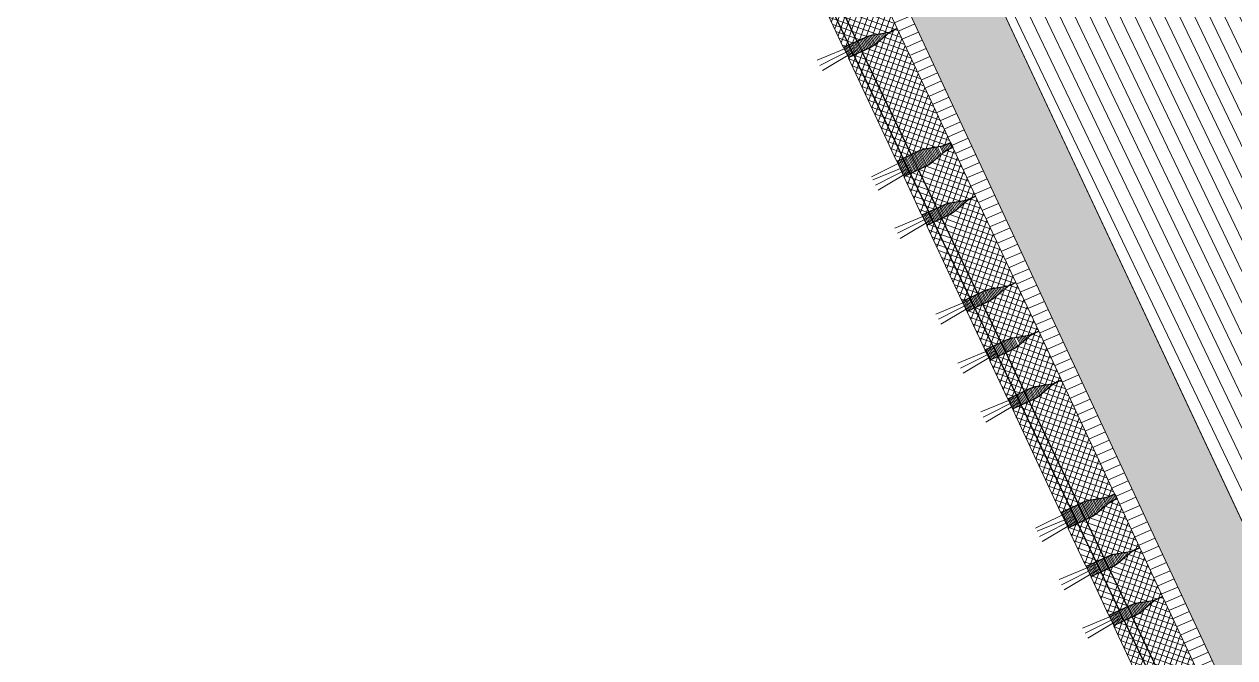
# Model space of a CAD drawing. Header units: metres. Extents: x 679304 to 680626, y 2747329 to 2750056.
# Drawn here: x 679521.263 to 679523.397, y 2747471.438 to 2747472.555 of the extents above; entities that cross this region are included whole.
import ezdxf

# ---------------------------------------------------------------- set-up
doc = ezdxf.new("R2010")
doc.units = ezdxf.units.M
doc.header["$XCLIPFRAME"] = 0
doc.layers.add('-aux', color=50, linetype='Continuous', plot=False)
for name, color, linetype, lineweight in [('02-L-projecció', 6, 'Continuous', 5), ('02-L-seccionat', 4, 'Continuous', 5), ('1-L-GESPA', 64, 'Continuous', 0), ('3-TR Formigó', 252, 'Continuous', 0), ('3-TR terra compactada', 45, 'Continuous', 0), ('3-TR Tot-u', 37, 'Continuous', 0)]:
    doc.layers.add(name, color=color, linetype=linetype, lineweight=lineweight)
doc.layers.add('3- TR terra vegetal', color=253, linetype='Continuous', lineweight=0, true_color=0xbea68e)
doc.layers.add('3-TR sorra granitica', color=254, linetype='Continuous', lineweight=0, true_color=0xf2dac9)
doc.layers.add('SL_TREE_BOMBAX_CEIBA', color=24, linetype='Continuous', true_color=0x8f2400)
doc.layers.add('SL_TREE_PROSOPIS_CINERARIA', color=66, linetype='Continuous', true_color=0x5f7f00)
picture_1 = doc.add_image_def('image3.png', size_in_pixel=(1135, 973))
picture_2 = doc.add_image_def('image2.png', size_in_pixel=(716, 586))
pattern_1 = [(44.92865665922822, (22.31194227235392, -1.768136520404368), (-0.0067268003707682, 0.0067435733681656), []), (134.9286566592282, (22.31194227235392, -1.768136520404368), (-0.0067435733681656, -0.0067268003707682), [])]
pattern_2 = [(360, (18.32269952911883, -0.9702852475456893), (0, 0.0025), [])]
pattern_3 = [(360, (18.5126179321669, -0.9720026045106351), (0, 0.0025), [])]

# ---------------------------------------------------------------- blocks, each defined once
blk = doc.blocks.new('General Section WaterFalls')
at = {"layer": '3- TR terra vegetal'}
h = blk.add_hatch(dxfattribs=at)
h.set_pattern_fill('_USER', color=256, scale=0.0025, angle=-18.27604261022104, style=0, pattern_type=0)
h.set_pattern_definition([(360, (17.40788303082809, -0.9620127698872238), (0, 0.0025), [])])
edge = h.paths.add_edge_path()
edge.add_line((65.40596072841436, -32.98234427929856), (65.40603483479171, -32.97414883579707))
edge.add_arc((65.35761925717816, -32.97371103148908), 0.0484175574030006, -0.5180901328443627, 15.48092904174739)
edge.add_line((65.4042801936157, -32.96078753238544), (65.39852133160268, -32.93999487062778))
edge.add_arc((65.45359268086031, -32.92474197596312), 0.057144591033328, 179.4819066751375, 195.480925755062, ccw=False)
edge.add_line((65.39645042596385, -32.92422525631264), (65.39682232266016, -32.88309816814159))
edge.add_line((65.39682232355699, -32.88309816829861), (65.41689238223726, -32.88327965403442))
edge.add_line((65.41689238185063, -32.88327965466306), (65.41652048387147, -32.92440674486242))
edge.add_arc((65.35937823401764, -32.92389002861455), 0.0571445860738357, -16.517109407062094, -0.5180902821103928, ccw=False)
edge.add_line((65.41416474152356, -32.94013632880524), (65.40803081170618, -32.96082144831663))
edge.add_arc((65.4544504052028, -32.9745866432786), 0.0484175508720061, 163.4828839569681, 179.481903067111)
edge.add_line((65.40603483421728, -32.97414883342572), (65.40596072840081, -32.98234428005482))
h = blk.add_hatch(dxfattribs=at)
h.set_pattern_fill('_USER', color=256, scale=0.0025, angle=-18.27604261022104, style=0, pattern_type=0)
h.set_pattern_definition(pattern_2)
edge = h.paths.add_edge_path()
edge.add_line((65.50091986870393, -32.98321002302691), (65.50099397508129, -32.97501457952543))
edge.add_arc((65.45257839839906, -32.97457677591592), 0.0484175574030006, -0.5180901328443627, 15.48092904174739)
edge.add_line((65.49923933530226, -32.96165327727795), (65.49348047328924, -32.94086061552029))
edge.add_arc((65.54855182161555, -32.92560772038996), 0.057144591033328, 179.4819066751375, 195.480925755062, ccw=False)
edge.add_line((65.49140956718475, -32.92509100073949), (65.49178146388105, -32.88396391256844))
edge.add_line((65.4917814633809, -32.88396391365677), (65.51185152206118, -32.88414539939259))
edge.add_line((65.5118515221402, -32.88414539862424), (65.51147962416104, -32.92527248882361))
edge.add_arc((65.45433737430722, -32.9247557730414), 0.0571445860738357, -16.517109407062094, -0.5180902821103928, ccw=False)
edge.add_line((65.50912388181314, -32.94100207323209), (65.50298995199574, -32.96168719274348))
edge.add_arc((65.54940954595804, -32.97545238770545), 0.0484175508720061, 163.4828839569681, 179.481903067111)
edge.add_line((65.5009939740412, -32.97501457855105), (65.50091986822471, -32.98321002518016))
h = blk.add_hatch(dxfattribs=at)
h.set_pattern_fill('_USER', color=256, scale=0.0025, angle=-18.27604261022104, style=0, pattern_type=0)
h.set_pattern_definition(pattern_2)
edge = h.paths.add_edge_path()
edge.add_line((65.60587872518227, -32.98415205860511), (65.59587913616501, -32.98406163644285))
edge.add_line((65.5958791365847, -32.98406163649634), (65.59595324343971, -32.9758661926622))
edge.add_arc((65.54753766907379, -32.97542838542722), 0.0484175536545109, -0.5180944984186822, 15.48092461457903)
edge.add_line((65.59419860411435, -32.96250488981605), (65.58843974051824, -32.94171222802596))
edge.add_arc((65.64351108670235, -32.92645933385939), 0.0571445891607876, 179.481906764493, 195.4809258867473, ccw=False)
edge.add_line((65.58636883413419, -32.92594261514023), (65.5867407304593, -32.8848155258658))
edge.add_line((65.58674073033035, -32.88481552526355), (65.61681037961097, -32.88508743319404))
edge.add_line((65.61681038001552, -32.88508743420243), (65.61643848244304, -32.92621452502651))
edge.add_arc((65.5592962289229, -32.92569780955091), 0.0571445896665429, -16.517108114524603, -0.5180889844784247, ccw=False)
edge.add_line((65.61408274108543, -32.94194410927594), (65.60794881126806, -32.96262922878733))
edge.add_arc((65.65436840103939, -32.97639441862703), 0.0484175464625861, 163.4828890789814, 179.4819082326843)
edge.add_line((65.60595283377916, -32.97595661366358), (65.60587872549117, -32.98415205849567))
edge.add_line((65.60587872518227, -32.98415205860511), (65.59587913616501, -32.98406163644285))
h = blk.add_hatch(dxfattribs=at)
h.set_pattern_fill('_USER', color=256, scale=0.0025, angle=-18.27604261022104, style=0, pattern_type=0)
h.set_pattern_definition(pattern_2)
edge = h.paths.add_edge_path()
edge.add_line((65.82710645440966, -32.98614903958514), (65.82718056078701, -32.97795359608366))
edge.add_arc((65.77876498177648, -32.97751579270698), 0.0484175574030006, -0.5180901328443627, 15.48092904174739)
edge.add_line((65.82542591914535, -32.9645922947675), (65.81966705713232, -32.94379963300984))
edge.add_arc((65.87473840592429, -32.92854673694819), 0.057144591033328, 179.4819066751375, 195.480925755062, ccw=False)
edge.add_line((65.81759615102781, -32.92803001822904), (65.81796804772414, -32.88690293005799))
edge.add_line((65.81796804815531, -32.88690293068067), (65.83803810683558, -32.88708441641648))
edge.add_line((65.83803810691461, -32.8870844161138), (65.83766620893545, -32.92821150631316))
edge.add_arc((65.78052395908162, -32.92769479029812), 0.0571445860738357, -16.517109407062094, -0.5180902821103928, ccw=False)
edge.add_line((65.8353104670532, -32.94394109048881), (65.82917653723582, -32.9646262100002))
edge.add_arc((65.87559612980112, -32.978391405195), 0.0484175508720061, 163.4828839569681, 179.481903067111)
edge.add_line((65.82718055928125, -32.97795359557495), (65.8271064534648, -32.98614904220406))
h = blk.add_hatch(dxfattribs=at)
h.set_pattern_fill('_USER', color=256, scale=0.0025, angle=-18.27604261022104, style=0, pattern_type=0)
h.set_pattern_definition([(360, (18.41765872994438, -0.9711439250968396), (0, 0.0025), [])])
edge = h.paths.add_edge_path()
edge.add_line((65.92206565476954, -32.98700771876611), (65.9221397611469, -32.97881227526462))
edge.add_arc((65.87372418306768, -32.97837447095663), 0.0484175574030006, -0.5180901328443627, 15.48092904174739)
edge.add_line((65.92038512043655, -32.96545097278431), (65.91462625842352, -32.94465831102665))
edge.add_arc((65.96969760814682, -32.92940541589633), 0.057144591033328, 179.4819066751375, 195.480925755062, ccw=False)
edge.add_line((65.9125553527847, -32.92888869694434), (65.912927249481, -32.8877616087733))
edge.add_line((65.91292724898085, -32.8877616096288), (65.93299730766113, -32.88794309536462))
edge.add_line((65.93299730820581, -32.88794309459627), (65.93262541022665, -32.92907018479564))
edge.add_arc((65.87548316037282, -32.92855346901343), 0.0571445860738357, -16.517109407062094, -0.5180902821103928, ccw=False)
edge.add_line((65.93026966787875, -32.94479976920411), (65.92413573806137, -32.9654848887155))
edge.add_arc((65.97055533109233, -32.97925008321181), 0.0484175508720061, 163.4828839569681, 179.481903067111)
edge.add_line((65.92213976057246, -32.97881227405742), (65.922065654756, -32.98700772068653))
h = blk.add_hatch(dxfattribs=at)
h.set_pattern_fill('_USER', color=256, scale=0.0025, angle=-18.27604261022104, style=0, pattern_type=0)
h.set_pattern_definition([(360, (18.01894716033712, -0.9675348876044154), (0, 0.0025), [])])
edge = h.paths.add_edge_path()
edge.add_line((66.01702485745771, -32.98786639701575), (66.01709896383508, -32.97967095351427))
edge.add_arc((65.96868338575587, -32.9792331494391), 0.0484175574030006, -0.5180901328443627, 15.48092904174739)
edge.add_line((66.01534432312474, -32.96630964940414), (66.00958546111171, -32.94551698764648))
edge.add_arc((66.06465680990368, -32.93026409414597), 0.057144591033328, 179.4819066751375, 195.480925755062, ccw=False)
edge.add_line((66.00751455500722, -32.92974737426266), (66.00788645170353, -32.88862028609162))
edge.add_line((66.00788645073771, -32.88862028624862), (66.02795650941799, -32.88880177198444))
edge.add_line((66.02795650996266, -32.88880177168176), (66.02758461198351, -32.92992886188113))
edge.add_arc((65.97044236212969, -32.9294121467974), 0.0571445860738357, -16.517109407062094, -0.5180902821103928, ccw=False)
edge.add_line((66.02522887010127, -32.94565844675526), (66.01909494028389, -32.96634356626665))
edge.add_arc((66.06551453331485, -32.98010876076296), 0.0484175508720061, 163.4828839569681, 179.481903067111)
edge.add_line((66.01709896186367, -32.97967095137574), (66.0170248560472, -32.98786639800485))
h = blk.add_hatch(dxfattribs=at)
h.set_pattern_fill('_USER', color=256, scale=0.0025, angle=-18.27604261022104, style=0, pattern_type=0)
h.set_pattern_definition(pattern_3)
edge = h.paths.add_edge_path()
edge.add_line((66.18450913997367, -32.98938446305692), (66.18458324819068, -32.9811890191822))
edge.add_arc((66.13616767479107, -32.98075121478178), 0.0484175532871072, -0.5180908874735294, 15.48092828320253)
edge.add_line((66.18282860796899, -32.96782771754079), (66.17706974599145, -32.94703505530445))
edge.add_arc((66.2321410975419, -32.9317821552977), 0.0571445945571447, 179.4819104452081, 195.4809295709795, ccw=False)
edge.add_line((66.17499883892015, -32.93126543983817), (66.1753707362797, -32.89013835188618))
edge.add_line((66.17537073651329, -32.89013835182414), (66.19544079479505, -32.89031983988033))
edge.add_line((66.19544079480693, -32.89031984144822), (66.1950688973723, -32.93144692888503))
edge.add_arc((66.1379266353324, -32.93093021144159), 0.0571445978222591, -16.51710976891951, -0.5180906227978994, ccw=False)
edge.add_line((66.19271315494552, -32.94717651465908), (66.1865792253847, -32.96786163376481))
edge.add_arc((66.2329988121055, -32.98162682726979), 0.0484175441230989, 163.4828842022214, 179.4819033208883)
edge.add_line((66.18458324717358, -32.9811890181154), (66.18450913988048, -32.98938446327605))
h = blk.add_hatch(dxfattribs=at)
h.set_pattern_fill('_USER', color=256, scale=0.0025, angle=-18.27604261022104, style=0, pattern_type=0)
h.set_pattern_definition(pattern_3)
edge = h.paths.add_edge_path()
edge.add_line((66.28946790099144, -32.99033713107929), (66.27946831197418, -32.99024670891703))
edge.add_line((66.27946831239387, -32.99024670920335), (66.27954241924888, -32.98205126536922))
edge.add_arc((66.23112684488297, -32.9816134579014), 0.0484175536545109, -0.5180944984186822, 15.48092461457903)
edge.add_line((66.2777877789922, -32.96868996322155), (66.27202891539609, -32.94789730143147))
edge.add_arc((66.32710026297718, -32.93264440749772), 0.0571445891607876, 179.481906764493, 195.4809258867473, ccw=False)
edge.add_line((66.26995800994337, -32.93212768808007), (66.27032990626847, -32.89100059880564))
edge.add_line((66.27032990707085, -32.89100059913471), (66.30039955635146, -32.89127250706521))
edge.add_line((66.30039955629036, -32.89127250690945), (66.30002765871788, -32.93239959773352))
edge.add_arc((66.24288540426642, -32.93188288295642), 0.0571445896665429, -16.517108114524603, -0.5180889844784247, ccw=False)
edge.add_line((66.29767191642895, -32.94812918221578), (66.29153798661157, -32.96881430172717))
edge.add_arc((66.3379575763829, -32.98257949156687), 0.0484175464625861, 163.4828890789814, 179.4819082326843)
edge.add_line((66.28954200958833, -32.98214168660343), (66.28946790130034, -32.99033713143551))
edge.add_line((66.28946790099144, -32.99033713107929), (66.27946831197418, -32.99024670891703))
h = blk.add_hatch(dxfattribs=at)
h.set_pattern_fill('_USER', color=256, scale=0.0025, angle=-18.27604261022104, style=0, pattern_type=0)
h.set_pattern_definition(pattern_3)
edge = h.paths.add_edge_path()
edge.add_line((66.51069562928751, -32.99233411392197), (66.51076973566487, -32.98413867042049))
edge.add_arc((66.46235415851697, -32.98370086587965), 0.0484175574030006, -0.5180901328443627, 15.48092904174739)
edge.add_line((66.50901509542018, -32.97077736724168), (66.50325623340716, -32.94998470548402))
edge.add_arc((66.55832758219913, -32.93473181081936), 0.057144591033328, 179.4819066751375, 195.480925755062, ccw=False)
edge.add_line((66.50118532776833, -32.93421509116888), (66.50155722446463, -32.89308800299784))
edge.add_line((66.50155722349882, -32.89308800268918), (66.5216272821791, -32.893269488425))
edge.add_line((66.52162728272378, -32.89326948905364), (66.52125538474462, -32.93439657925301))
edge.add_arc((66.46411313442513, -32.93387986300513), 0.0571445860738357, -16.517109407062094, -0.5180902821103928, ccw=False)
edge.add_line((66.51889964193106, -32.95012616296299), (66.51276571211368, -32.97081128247438))
edge.add_arc((66.55918530607596, -32.98457647766918), 0.0484175508720061, 163.4828839569681, 179.481903067111)
edge.add_line((66.51076973462477, -32.98413866758347), (66.5106956288083, -32.99233411421258))
at = {"layer": '3-TR Formigó'}
h = blk.add_hatch(dxfattribs=at)
h.set_pattern_fill('ANSI37', color=256, scale=0.003, angle=-18.34738595099281, style=0)
h.set_pattern_definition([(44.92865665922822, (21.89079654728994, -1.76433175895363), (-0.0067268003707682, 0.0067435733681656), []), (134.9286566592282, (21.89079654728994, -1.76433175895363), (-0.0067435733681656, -0.0067268003707682), [])])
edge = h.paths.add_edge_path()
edge.add_line((65.4059607279487, -32.98234427999705), (65.40603483693951, -32.97414883637788))
edge.add_arc((65.35761925950646, -32.9737110324204), 0.0484175574030006, -0.5180901328443627, 15.48092904174739)
edge.add_line((65.40428019640967, -32.96078753401526), (65.39852133315335, -32.93999487527978))
edge.add_arc((65.45359268365428, -32.92474197829142), 0.0571445932949805, 179.4819078841241, 195.4809270473441, ccw=False)
edge.add_line((65.39645042642951, -32.92422526073642), (65.39682229096226, -32.88310166780294))
edge.add_line((65.39682229049502, -32.88310166751035), (65.39602511776636, -32.8830944596985))
edge.add_line((65.39602511795238, -32.88309445930645), (65.39603274986251, -32.88225041788477))
edge.add_line((65.39603274967521, -32.88225041842088), (65.19646945967507, -32.88044584294993))
edge.add_line((65.19646946014836, -32.88044584309683), (65.19646182698675, -32.8812898845956))
edge.add_line((65.19646182656288, -32.88128988421522), (65.19566465444971, -32.88128267268346))
edge.add_line((65.19566465448588, -32.88128267182037), (65.19529278981119, -32.92240626666857))
edge.add_arc((65.13815053086728, -32.92188955587335), 0.0571445952686414, -16.517105482874115, -0.51808637105961, ccw=False)
edge.add_line((65.19293704861775, -32.93813585443422), (65.18680311740287, -32.95882097446489))
edge.add_arc((65.23322271602228, -32.97258616331965), 0.0484175537626942, 163.4828921215473, 179.4819112537157)
edge.add_line((65.18480714131147, -32.97214836091735), (65.18473303327598, -32.98034380387122))
edge.add_line((65.18473303318024, -32.98034380376339), (65.40596072801677, -32.98234428033421))
h = blk.add_hatch(dxfattribs=at)
h.set_pattern_fill('ANSI37', color=256, scale=0.003, angle=-18.34738595099281, style=0)
h.set_pattern_definition(pattern_1)
edge = h.paths.add_edge_path()
edge.add_line((65.50091989757493, -32.98320652591065), (65.500994007229, -32.97501108251052))
edge.add_arc((65.45257842214778, -32.97457328042947), 0.0484175640029159, -0.5180874265220125, 15.48093170709386)
edge.add_line((65.49923936510459, -32.96164977736771), (65.49348050166675, -32.94085711955309))
edge.add_arc((65.54855184955522, -32.92560422490351), 0.0571445893227543, 179.4819072091405, 195.4809263397831, ccw=False)
edge.add_line((65.49140959605575, -32.92508750665002), (65.49178146066355, -32.88396391423172))
edge.add_line((65.49178146012127, -32.88396391319111), (65.49098428716742, -32.8839567038337))
edge.add_line((65.49098428711295, -32.88395670475438), (65.4909919198324, -32.88311266310958))
edge.add_line((65.4909919211641, -32.88311266247183), (65.41769712364595, -32.88244988599626))
edge.add_line((65.41769712325186, -32.88244988676161), (65.4176894901653, -32.88329392877557))
edge.add_line((65.41768949013203, -32.8832939285785), (65.41689231705948, -32.88328671623949))
edge.add_line((65.41689231758937, -32.88328671595082), (65.41652045347148, -32.92441031245409))
edge.add_arc((65.35937820421532, -32.92389359837398), 0.0571445847260143, -16.517107493792878, -0.5180883785645278, ccw=False)
edge.add_line((65.41416471172124, -32.9401398957707), (65.4080307811737, -32.96082501749295))
edge.add_arc((65.45445037586614, -32.97459020884708), 0.0484175516988072, 163.4828888886982, 179.4819080003339)
edge.add_line((65.40603480441496, -32.97415240341798), (65.40596069715326, -32.9823478466274))
edge.add_line((65.40596069581807, -32.98234784672968), (65.50091989707126, -32.9832065254126))
h = blk.add_hatch(dxfattribs=at)
h.set_pattern_fill('ANSI37', color=256, scale=0.003, angle=-18.34738595099281, style=0)
h.set_pattern_definition(pattern_1)
edge = h.paths.add_edge_path()
edge.add_line((65.5958791654557, -32.98405813751742), (65.5959532752558, -32.97586269367513))
edge.add_arc((65.54753769235685, -32.97542489389889), 0.0484175625927815, -0.5180863134914306, 15.48093277880059)
edge.add_line((65.59419863251969, -32.96250138920732), (65.58843976908184, -32.9417087313927))
edge.add_arc((65.64351112069562, -32.92645583860576), 0.0571445921296045, 179.4819053230401, 195.4809244588487, ccw=False)
edge.add_line((65.58636886440217, -32.9259391175583), (65.58674072860738, -32.88481552598784))
edge.add_line((65.5867407284677, -32.88481552526355), (65.58594355580591, -32.8848083150218))
edge.add_line((65.58594355545938, -32.88480831496418), (65.58595118814334, -32.88396427379805))
edge.add_line((65.58595118811354, -32.88396427407861), (65.51265639048485, -32.88330149756653))
edge.add_line((65.51265639066696, -32.88330149790272), (65.51264875743438, -32.88414554035886))
edge.add_line((65.5126487580128, -32.88414554018527), (65.5118515852323, -32.88413832696193))
edge.add_line((65.51185158500448, -32.88413832662627), (65.51147972074055, -32.92526192357172))
edge.add_arc((65.45433747209609, -32.92474521114491), 0.0571445847571708, -16.517107027119607, -0.5180878983168213, ccw=False)
edge.add_line((65.50912397913633, -32.94099150784314), (65.5029900486243, -32.96167662908671))
edge.add_arc((65.54940964421257, -32.97544181998819), 0.0484175515967398, 163.4828894437157, 179.4819085671439)
edge.add_line((65.50099407183006, -32.97500401409343), (65.50091996456837, -32.98319945730285))
edge.add_line((65.50091996463016, -32.98319945670665), (65.59587916559128, -32.98405813627391))
h = blk.add_hatch(dxfattribs=at)
h.set_pattern_fill('ANSI37', color=256, scale=0.003, angle=-18.34738595099281, style=0)
h.set_pattern_definition(pattern_1)
edge = h.paths.add_edge_path()
edge.add_line((65.82710645347834, -32.98614904144779), (65.82718056246915, -32.97795359782862))
edge.add_arc((65.77876498457044, -32.97751579456963), 0.0484175574030006, -0.5180901328443627, 15.48092904174739)
edge.add_line((65.82542592147365, -32.96459229569882), (65.81966705821733, -32.94379963696335))
edge.add_arc((65.8747384082526, -32.9285467392765), 0.0571445932949805, 179.4819078841241, 195.4809270473441, ccw=False)
edge.add_line((65.81759615195915, -32.92803002148867), (65.8179680164919, -32.88690642855519))
edge.add_line((65.81796801555902, -32.88690642919391), (65.81717084283034, -32.88689922138207))
edge.add_line((65.81717084394766, -32.88689922122285), (65.81717847585783, -32.88605517980117))
edge.add_line((65.81717847520486, -32.88605518080294), (65.61761518520471, -32.88425060533199))
edge.add_line((65.617615185678, -32.88425060361624), (65.61760755251639, -32.88509464511502))
edge.add_line((65.61760755162686, -32.88509464589879), (65.6168103795137, -32.88508743436703))
edge.add_line((65.61681038001552, -32.88508743420243), (65.61643851534083, -32.92621102905063))
edge.add_arc((65.5592962554656, -32.92569431709126), 0.0571445952686414, -16.517105482874115, -0.51808637105961, ccw=False)
edge.add_line((65.61408277368173, -32.94194061565213), (65.60794884246685, -32.9626257356828))
edge.add_arc((65.65436844108626, -32.97639092477039), 0.0484175537626942, 163.4828921215473, 179.4819112537157)
edge.add_line((65.60595286684111, -32.97595312236808), (65.60587875880562, -32.98414856532196))
edge.add_line((65.60587875824422, -32.98414856544696), (65.82710645308075, -32.98614904201778))
h = blk.add_hatch(dxfattribs=at)
h.set_pattern_fill('ANSI37', color=256, scale=0.003, angle=-18.34738595099281, style=0)
h.set_pattern_definition([(44.92865665922822, (22.73308802815154, -1.771937715122476), (-0.0067268003707682, 0.0067435733681656), []), (134.9286566592282, (22.73308802815154, -1.771937715122476), (-0.0067435733681656, -0.0067268003707682), [])])
edge = h.paths.add_edge_path()
edge.add_line((65.92206565430386, -32.98700771993026), (65.92213976395794, -32.97881227653014))
edge.add_arc((65.87372417980805, -32.97837447538041), 0.0484175640029159, -0.5180874265220125, 15.48093170709386)
edge.add_line((65.92038512276486, -32.96545097138733), (65.91462625932702, -32.9446583135727))
edge.add_arc((65.96969760674983, -32.92940541985445), 0.0571445893227543, 179.4819072091405, 195.4809263397831, ccw=False)
edge.add_line((65.9125553527847, -32.9288887004368), (65.9129272173925, -32.88776510801851))
edge.add_line((65.91292721685022, -32.88776510860771), (65.91213004389635, -32.8877578992503))
edge.add_line((65.91213004477322, -32.88775789900683), (65.91213767749267, -32.88691385736203))
edge.add_line((65.91213767742738, -32.88691385718994), (65.83884287990924, -32.88625108071437))
edge.add_line((65.83884288044646, -32.88625108124688), (65.83883524735991, -32.88709512326085))
edge.add_line((65.83883524686098, -32.88709512259811), (65.83803807378843, -32.88708791025911))
edge.add_line((65.83803807431832, -32.88708791043609), (65.83766621020042, -32.92821150693937))
edge.add_arc((65.78052396094427, -32.92769479332492), 0.0571445847260143, -16.517107493792878, -0.5180883785645278, ccw=False)
edge.add_line((65.83531046798451, -32.9439410911873), (65.829176537437, -32.96462621290955))
edge.add_arc((65.87559613306075, -32.97839140403084), 0.0484175516988072, 163.4828888886982, 179.4819080003339)
edge.add_line((65.82718056021258, -32.97795359743759), (65.82710645295089, -32.98614904064701))
edge.add_line((65.82710645347834, -32.98614904144779), (65.92206565473153, -32.9870077201307))
h = blk.add_hatch(dxfattribs=at)
h.set_pattern_fill('ANSI37', color=256, scale=0.003, angle=-18.34738595099281, style=0)
h.set_pattern_definition([(44.92865665922822, (22.82804723037407, -1.772796393372118), (-0.0067268003707682, 0.0067435733681656), []), (134.9286566592282, (22.82804723037407, -1.772796393372118), (-0.0067435733681656, -0.0067268003707682), [])])
edge = h.paths.add_edge_path()
edge.add_line((66.01702485606074, -32.98786639934406), (66.01709896571481, -32.97967095594393))
edge.add_arc((65.96868338109925, -32.97923315386288), 0.0484175640029159, -0.5180874265220125, 15.48093170709386)
edge.add_line((66.01534432452172, -32.9663096498698), (66.00958546108389, -32.94551699205518))
edge.add_arc((66.06465680757537, -32.93026409856975), 0.0571445893227543, 179.4819072091405, 195.4809263397831, ccw=False)
edge.add_line((66.00751455361024, -32.92974737961777), (66.00788641821804, -32.88862378719947))
edge.add_line((66.00788641860709, -32.88862378685735), (66.00708924565323, -32.88861657749995))
edge.add_line((66.00708924653009, -32.88861657725647), (66.00709687924953, -32.88777253561167))
edge.add_line((66.00709687918425, -32.88777253543958), (65.9338020816661, -32.88710975896401))
edge.add_line((65.93380208173765, -32.88710975972936), (65.93379444865111, -32.88795380174332))
edge.add_line((65.93379444768652, -32.88795380154625), (65.93299727461395, -32.88794658920724))
edge.add_line((65.9329972746782, -32.88794658891857), (65.9326254105603, -32.92907018542184))
edge.add_arc((65.87548316270113, -32.92855347180739), 0.0571445847260143, -16.517107493792878, -0.5180883785645278, ccw=False)
edge.add_line((65.93026966927573, -32.94479976966977), (65.9241357387282, -32.96548489139202))
edge.add_arc((65.9705553348176, -32.97925008274615), 0.0484175516988072, 163.4828888886982, 179.4819080003339)
edge.add_line((65.92213976243511, -32.97881227638573), (65.92206565517341, -32.98700771959515))
edge.add_line((65.92206565430386, -32.98700772016309), (66.01702485555707, -32.98786639884601))
h = blk.add_hatch(dxfattribs=at)
h.set_pattern_fill('ANSI37', color=256, scale=0.003, angle=-18.34738595099281, style=0)
h.set_pattern_definition([(44.92865665922822, (23.0904907155782, -1.775173136731609), (-0.0067268003707682, 0.0067435733681656), []), (134.9286566592282, (23.0904907155782, -1.775173136731609), (-0.0067435733681656, -0.0067268003707682), [])])
edge = h.paths.add_edge_path()
edge.add_line((66.18450917163864, -32.98938089655712), (66.18458327882527, -32.98118545283251))
edge.add_arc((66.13616769807413, -32.98074764246121), 0.0484175595479427, -0.5180984677643848, 15.48092063279453)
edge.add_line((66.18282863963395, -32.96782414917834), (66.1770697756789, -32.9470314907025))
edge.add_arc((66.23214112268761, -32.93177859508432), 0.0571445900022303, 179.4819084718825, 195.4809275691711, ccw=False)
edge.add_line((66.17499886965379, -32.93126187706366), (66.17537073374437, -32.89013828398415))
edge.add_line((66.17537073325364, -32.89013828453608), (66.17457356026432, -32.89013107565735))
edge.add_line((66.17457356024534, -32.89013107446954), (66.1745811929293, -32.88928703330341))
edge.add_line((66.17458119336516, -32.88928703428246), (66.02876128396458, -32.8879684385801))
edge.add_line((66.02876128349453, -32.88796843891032), (66.02875365251238, -32.88881248309047))
edge.add_line((66.02875365223736, -32.88881248352118), (66.02795647864755, -32.88880527052096))
edge.add_line((66.02795647829771, -32.88880526926369), (66.02758461388368, -32.92992886517876))
edge.add_arc((65.970442364458, -32.92941214959137), 0.0571445860738357, -16.517109407062094, -0.5180902821103928, ccw=False)
edge.add_line((66.02522887242958, -32.94565844978206), (66.01909494283737, -32.96634357083901))
edge.add_arc((66.06551453657448, -32.98010876495391), 0.0484175511476064, 163.4828856008782, 179.4819047255243)
edge.add_line((66.01709896465763, -32.97967095579952), (66.0170248557023, -32.98786639894002))
edge.add_line((66.01702485606074, -32.98786639934406), (66.18450917103601, -32.98938089688054))
h = blk.add_hatch(dxfattribs=at)
h.set_pattern_fill('ANSI37', color=256, scale=0.003, angle=-18.34738595099281, style=0)
h.set_pattern_definition([(44.92865665922822, (23.09049068391323, -1.775176703464239), (-0.0067268003707682, 0.0067435733681656), []), (134.9286566592282, (23.09049068391323, -1.775176703464239), (-0.0067435733681656, -0.0067268003707682), [])])
edge = h.paths.add_edge_path()
edge.add_line((66.27946831006557, -32.99024670897052), (66.27954241971963, -32.98205126557039))
edge.add_arc((66.23112683510408, -32.98161346325651), 0.0484175640029159, -0.5180874265220125, 15.48093170709386)
edge.add_line((66.27778777806088, -32.96868996089325), (66.27202891462305, -32.94789730307862))
edge.add_arc((66.3271002615802, -32.93264440842904), 0.0571445893227543, 179.4819072091405, 195.4809263397831, ccw=False)
edge.add_line((66.26995800854638, -32.9321276890114), (66.27032987315418, -32.8910040965931))
edge.add_line((66.27032987214625, -32.89100409741513), (66.2695326991924, -32.89099688805773))
edge.add_line((66.26953270006925, -32.89099688781425), (66.2695403327887, -32.89015284616945))
edge.add_line((66.2695403327234, -32.8901528455317), (66.19624553520526, -32.88949006905613))
edge.add_line((66.19624553527683, -32.88949006935582), (66.19623790219028, -32.89033411136979))
edge.add_line((66.19623790215701, -32.89033411117271), (66.19544072908445, -32.8903268988337))
edge.add_line((66.19544072914869, -32.89032689947635), (66.19506886503079, -32.93145049597963))
edge.add_arc((66.13792661577463, -32.93093378096819), 0.0571445847260143, -16.517107493792878, -0.5180883785645278, ccw=False)
edge.add_line((66.1927131228149, -32.94718007976189), (66.18657919226736, -32.96786520148415))
edge.add_arc((66.23299878835678, -32.98163039237261), 0.0484175516988072, 163.4828888886982, 179.4819080003339)
edge.add_line((66.18458321597427, -32.98119258740917), (66.18450910871258, -32.98938803061859))
edge.add_line((66.18450910924003, -32.98938803002239), (66.27946831049321, -32.9902467087053))
h = blk.add_hatch(dxfattribs=at)
h.set_pattern_fill('ANSI37', color=256, scale=0.003, angle=-18.34738595099281, style=0)
h.set_pattern_definition([(44.92865665922822, (22.99553144816309, -1.774321593344211), (-0.0067268003707682, 0.0067435733681656), []), (134.9286566592282, (22.99553144816309, -1.774321593344211), (-0.0067435733681656, -0.0067268003707682), [])])
edge = h.paths.add_edge_path()
edge.add_line((66.51069562835619, -32.99233411438763), (66.510769737347, -32.98413867076846))
edge.add_arc((66.46235416037962, -32.98370086750947), 0.0484175574030006, -0.5180901328443627, 15.48092904174739)
edge.add_line((66.50901509728283, -32.970777368173), (66.5032562340265, -32.94998470943753))
edge.add_arc((66.5583275849931, -32.93473181361333), 0.0571445932949805, 179.4819078841241, 195.4809270473441, ccw=False)
edge.add_line((66.501185326837, -32.93421509466134), (66.50155719136976, -32.89309150172786))
edge.add_line((66.50155719183385, -32.89309150190093), (66.50076001910517, -32.89308429408908))
edge.add_line((66.50076001882553, -32.8930842934642), (66.50076765073568, -32.89224025204252))
edge.add_line((66.50076765054837, -32.89224025281146), (66.30120436054823, -32.89043567734051))
edge.add_line((66.30120436148718, -32.8904356774874), (66.30119672832556, -32.89127971898619))
edge.add_line((66.30119672743604, -32.89127971837297), (66.30039955532287, -32.89127250684121))
edge.add_line((66.3003995558247, -32.89127250714228), (66.30002769115, -32.93239610199047))
edge.add_arc((66.24288543174043, -32.9318793900311), 0.0571445952686414, -16.517105482874115, -0.51808637105961, ccw=False)
edge.add_line((66.2976719494909, -32.94812568835914), (66.29153801827603, -32.96881080838981))
edge.add_arc((66.33795761642978, -32.98257599840872), 0.0484175537626942, 163.4828921215473, 179.4819112537157)
edge.add_line((66.28954204218462, -32.98213819530793), (66.28946793414913, -32.99033363826179))
edge.add_line((66.28946793451905, -32.99033363768831), (66.51069562935558, -32.99233411425913))
h = blk.add_hatch(dxfattribs=at)
h.set_pattern_fill('ANSI37', color=256, scale=0.003, angle=-18.34738595099281, style=0)
h.set_pattern_definition([(44.92865665922822, (23.58416148833931, -1.779640852473676), (-0.0067268003707682, 0.0067435733681656), []), (134.9286566592282, (23.58416148833931, -1.779640852473676), (-0.0067435733681656, -0.0067268003707682), [])])
edge = h.paths.add_edge_path()
edge.add_line((66.67817994439974, -32.99384861253202), (66.67825405158636, -32.98565316880741))
edge.add_arc((66.62983847083522, -32.98521535773762), 0.0484175595479427, -0.5180984677643848, 15.48092063279453)
edge.add_line((66.67649941239506, -32.97229186492041), (66.67074054844, -32.95149920644457))
edge.add_arc((66.72581189591438, -32.93624631082639), 0.0571445900022303, 179.4819084718825, 195.4809275691711, ccw=False)
edge.add_line((66.66866964241488, -32.93572959303856), (66.66904150650548, -32.89460599995905))
edge.add_line((66.66904150601476, -32.89460600051098), (66.66824433302543, -32.89459879163225))
edge.add_line((66.66824433300644, -32.89459879114293), (66.6682519656904, -32.8937547499768))
edge.add_line((66.66825196612626, -32.89375474955887), (66.5224320567257, -32.8924361538565))
edge.add_line((66.52243205578996, -32.89243615441956), (66.52242442480782, -32.89328019859971))
edge.add_line((66.5224244245328, -32.89328019879758), (66.52162725094301, -32.89327298579737))
edge.add_line((66.52162725152446, -32.89327298477292), (66.52125538711044, -32.934396580688))
edge.add_arc((66.46411313768476, -32.93387986486778), 0.0571445860738357, -16.517109407062094, -0.5180902821103928, ccw=False)
edge.add_line((66.51889964565635, -32.95012616552412), (66.51276571606412, -32.97081128658108))
edge.add_arc((66.55918530980125, -32.98457647953183), 0.0484175511476064, 163.4828856008782, 179.4819047255243)
edge.add_line((66.5107697378844, -32.98413867177442), (66.51069562892907, -32.99233411491491))
edge.add_line((66.51069562835619, -32.99233411438763), (66.67817994333144, -32.99384861192411))
at = {"layer": '3-TR sorra granitica'}
h = blk.add_hatch(dxfattribs=at)
h.set_pattern_fill('LINE', color=256, scale=0.005, angle=69.72395738977895, style=0)
h.set_pattern_definition([(87.99999999999993, (84.49806383391844, 215.9410314029083), (-0.0158653293789282, 0.0005540295101522), [])])
h.paths.add_polyline_path([(63.31718797190115, -32.99482132843696), (66.94344163034111, -33.0275867190212), (66.94371268711984, -32.99758794321679), (63.31718797190115, -32.96345270238817)])
at = {"layer": '3-TR terra compactada'}
h = blk.add_hatch(dxfattribs=at)
h.set_pattern_fill('LINE', color=256, scale=0.0075)
h.set_pattern_definition([(360, (-1.593222050461918, -1.450000001117587), (0, 0.0238125), [])])
edge = h.paths.add_edge_path(flags=16)
edge.add_arc((87.91270721703766, -34.89102650922723), 0.0300000000000011, 0, 360)
h.paths.add_polyline_path([(60.86794612370431, -34.06345526850782), (60.86794612370431, -34.8165326055605), (77.28848761087283, -34.81653260439634), (77.28848760994151, -35.96653260430321), (94.02980208816007, -35.96653260337189), (94.02346620196477, -34.53352967253886), (88.77741158520803, -34.42881766473874), (88.7764219455421, -34.4783984052483), (88.67512278445065, -34.85645277681761), (84.06023222394288, -34.76436978625134), (83.96552849235012, -34.41241660504602), (83.95774579746649, -34.38224918977358), (83.95875280490145, -34.33179827523418), (79.98875382728875, -34.25026744417846), (79.98875382775441, -35.78771875007078), (77.43852502759546, -35.78771875007078), (77.43852502852678, -35.43748732609675), (78.61814005719498, -35.43770227907226), (78.05505687510595, -33.4629564518109), (67.10211191978306, -33.3788115279749), (67.01179703883827, -33.17811179091223), (66.85097349714488, -33.17687627975829), (63.56725041614845, -33.15126436809078), (63.56725041707978, -34.70336046814919), (61.01713174395263, -34.70336046768352), (61.0171317444183, -34.35336060426198), (62.10765844490379, -34.35336060402915), (61.58575402200222, -32.50950451311656), (50.68157043308019, -32.42573419259861), (50.59114177431911, -32.2250335814897), (50.42511908290908, -32.2237581287045), (47.14811543934047, -32.19819437991828), (47.14721526950597, -33.38156245509163), (44.99754665372893, -33.38156245509163), (44.99754665279761, -33.03156259073876), (45.56926759378984, -33.03156259120442), (45.14311256445944, -31.55625739693642), (34.2616229839623, -31.47266142093577), (34.17091776337475, -31.2719586850144), (34.00475173024461, -31.27068213094026), (30.72633214015514, -31.24511096207425), (30.72633214108646, -32.37863686797209), (28.57621343620122, -32.37863686820492), (28.57621343526989, -32.02863700361922), (29.14793437626213, -32.02863700361922), (28.72177934786305, -30.55333180958405), (17.8412764519453, -30.4697434140835), (17.68143947003409, -31.50181839196012), (28.27606689184904, -31.50181839149445), (28.27606689091772, -32.61037793336436), (44.44740463607013, -32.61037793196738), (44.44740463700145, -34.06345526920631)])
at = {"layer": '3-TR Tot-u'}
h = blk.add_hatch(dxfattribs=at)
h.set_pattern_fill('EARTH', color=256, scale=0.005, angle=-84.07414778341365)
h.set_pattern_definition([(275.9258522165863, (-9.313226e-10, -4.656613e-10), (0.0348582512672567, -0.0283024260194916), [0.03175, -0.03175]), (275.9258522165863, (0.0118426261469722, 0.0012292172759771), (0.0348582512672567, -0.0283024260194916), [0.03175, -0.03175]), (275.9258522165863, (0.0236852532252669, 0.0024584343191236), (0.0348582512672567, -0.0283024260194916), [0.03175, -0.03175]), (5.925852216586345, (0.0280425352975726, -0.001079369103536), (0.0283024260194916, 0.0348582512672567), [0.03175, -0.03175]), (5.925852216586345, (0.0292717516422272, -0.0129219959490001), (0.0283024260194916, 0.0348582512672567), [0.03175, -0.03175]), (5.925852216586345, (0.0305009693838656, -0.0247646232601255), (0.0283024260194916, 0.0348582512672567), [0.03175, -0.03175])])
h.paths.add_polyline_path([(66.84566084854305, -33.17683484312147), (66.9129464966245, -33.02731117722578), (63.31718796957284, -32.99482132820413), (63.3171879700385, -33.03095293976367), (63.56725041614845, -33.15126436809078)])
at = {"layer": '-aux'}
for points in [[(65.40596072748303, -32.98234428092837), (65.40596072841436, -32.98234427929856), (65.40603483468294, -32.97414883552119, 0.0699225111475427), (65.4042801936157, -32.96078753238544), (65.39852133253589, -32.93999487068504, -0.0699225111480096), (65.39645042596385, -32.92422525631264), (65.39682232355699, -32.88309816829861), (65.41689238185063, -32.88327965466306), (65.41652048379183, -32.92440674523823, -0.0699225111484148), (65.41416474152356, -32.94013632880524), (65.4080308121629, -32.96082144742832, 0.0699225111479849), (65.40603483421728, -32.97414883342572), (65.40596072748303, -32.98234428092837), (65.40596072841436, -32.98234427929856)], [(65.50091986870393, -32.98321002488956), (65.50091986870393, -32.98321002302691), (65.50099397590384, -32.97501457971521, 0.0699225111475427), (65.49923933530226, -32.96165327727795), (65.4934804723598, -32.94086061464623, -0.0699225111480096), (65.49140956718475, -32.92509100073949), (65.4917814633809, -32.88396391365677), (65.5118515221402, -32.88414539862424), (65.51147962454706, -32.92527248919942, -0.0699225111484148), (65.50912388181314, -32.94100207323209), (65.50298995291814, -32.96168719278649, 0.0699225111479849), (65.5009939740412, -32.97501457855105), (65.50091986870393, -32.98321002488956), (65.50091986870393, -32.98321002302691)], [(65.60587872518227, -32.98415205860511), (65.5958791365847, -32.98406163649634), (65.5959532437846, -32.97586619248614, 0.0699225111475427), (65.59419860411435, -32.96250488981605), (65.58843973977491, -32.94171222811565, -0.0699225111480096), (65.58636883413419, -32.92594261514023), (65.58674073033035, -32.88481552526355), (65.61681038001552, -32.88508743420243), (65.61643848195672, -32.92621452501044, -0.0699225111484148), (65.61408274108543, -32.94194410927594), (65.6079488103278, -32.96262922836468, 0.0699225111479849), (65.60595283377916, -32.97595661366358), (65.60587872518227, -32.98415205860511), (65.5958791365847, -32.98406163649634)], [(65.82710645347834, -32.98614904144779), (65.82710645440966, -32.98614903958514), (65.82718056021258, -32.97795359697193, 0.0699225111475427), (65.82542591914535, -32.9645922947675), (65.81966705759987, -32.94379963213578, -0.0699225111480096), (65.81759615102781, -32.92803001822904), (65.81796804815531, -32.88690293068067), (65.83803810691461, -32.8870844161138), (65.83766620839015, -32.92821150552482, -0.0699225111484148), (65.8353104670532, -32.94394109048881), (65.82917653722689, -32.9646262107417, 0.0699225111479849), (65.82718055928125, -32.97795359557495), (65.82710645347834, -32.98614904144779), (65.82710645440966, -32.98614903958514)], [(65.92206565430386, -32.98700772039592), (65.92206565476954, -32.98700771876611), (65.92213976103812, -32.97881227498874, 0.0699225111475427), (65.92038512043655, -32.96545097278431), (65.91462625889108, -32.94465831015259, -0.0699225111480096), (65.9125553527847, -32.92888869694434), (65.91292724898085, -32.8877616096288), (65.93299730820581, -32.88794309459627), (65.93262541061267, -32.92907018493861, -0.0699225111484148), (65.93026966787875, -32.94479976920411), (65.92413573851809, -32.96548488875851, 0.0699225111479849), (65.92213976057246, -32.97881227405742), (65.92206565430386, -32.98700772039592), (65.92206565476954, -32.98700771876611)], [(66.01702485559508, -32.98786639841273), (66.01702485745771, -32.98786639701575), (66.01709896372631, -32.97967095370405, 0.0699225111475427), (66.01534432312474, -32.96630964940414), (66.00958546018228, -32.94551698793657, -0.0699225111480096), (66.00751455500722, -32.92974737426266), (66.00788645073771, -32.88862028624862), (66.02795650996266, -32.88880177168176), (66.0275846128352, -32.92992886295542, -0.0699225111484148), (66.02522887010127, -32.94565844675526), (66.01909494027495, -32.966343565844, 0.0699225111479849), (66.01709896186367, -32.97967095137574), (66.01702485559508, -32.98786639841273), (66.01702485745771, -32.98786639701575)], [(66.18450913904235, -32.98938446305692), (66.18450913997367, -32.98938446305692), (66.1845832481049, -32.98118901951239, 0.0699225111475427), (66.18282860796899, -32.96782771754079), (66.17706974595785, -32.9470350551419, -0.0699225111480096), (66.17499883892015, -32.93126543983817), (66.17537073651329, -32.89013835182414), (66.19544079480693, -32.89031984144822), (66.19506889674813, -32.93144692853093, -0.0699225111484148), (66.19271315494552, -32.94717651465908), (66.18657922418788, -32.96786163398065, 0.0699225111479849), (66.18458324717358, -32.9811890181154), (66.18450913904235, -32.98938446305692), (66.18450913997367, -32.98938446305692)], [(66.28946790099144, -32.99033713107929), (66.27946831239387, -32.99024670920335), (66.27954241912812, -32.98205126496032, 0.0699225111475427), (66.2777877789922, -32.96868996322155), (66.27202891558407, -32.94789730128832, -0.0699225111480096), (66.26995800994337, -32.93212768808007), (66.27032990707085, -32.89100059913471), (66.30039955629036, -32.89127250690945), (66.30002765869722, -32.93239959795028, -0.0699225111484148), (66.29767191642895, -32.94812918221578), (66.2915379870683, -32.96881430223584, 0.0699225111479849), (66.28954200958833, -32.98214168660343), (66.28946790099144, -32.99033713107929), (66.27946831239387, -32.99024670920335)], [(66.51069562835619, -32.99233411531896), (66.51069562928751, -32.99233411392197), (66.51076973602176, -32.98413867061027, 0.0699225111475427), (66.50901509542018, -32.97077736724168), (66.50325623247772, -32.94998470554129, -0.0699225111480096), (66.50118532776833, -32.93421509116888), (66.50155722349882, -32.89308800268918), (66.52162728272378, -32.89326948905364), (66.52125538419932, -32.93439657916315, -0.0699225111484148), (66.51889964193106, -32.95012616296299), (66.51276571210472, -32.9708112818189, 0.0699225111479849), (66.51076973462477, -32.98413866758347), (66.51069562835619, -32.99233411531896), (66.51069562928751, -32.99233411392197)]]:
    blk.add_lwpolyline(points, format="xyb", dxfattribs=at)
at = {"layer": '02-L-projecció'}
for points in [[(63.56725041614845, -33.15126436809078), (66.85097349714488, -33.17687627975829), (67.01179703883827, -33.17811179091223), (67.10211191978306, -33.3788115279749), (78.05505687510595, -33.4629564518109), (78.61814005719498, -35.43770227907226), (77.43852502852678, -35.43748732609675), (77.43852502759546, -35.78771875007078), (79.98875382775441, -35.78771875007078), (79.98875382728875, -34.25026744417846), (83.96552851935849, -34.3319335191045)], [(66.94344163034111, -33.0275867190212), (63.31718797190115, -32.99482132843696)], [(66.85097349714488, -33.17687627975829), (63.5171317444183, -33.15126436832361)], [(63.56722230277956, -33.15126161300578), (78.83854823606089, -33.26896964525804)]]:
    blk.add_lwpolyline(points, dxfattribs=at)
at = {"layer": '02-L-seccionat'}
for points in [[(65.4059607279487, -32.98234427999705), (65.40603483747691, -32.97414883691818, 0.0699225111487571), (65.40428019640967, -32.96078753401526), (65.39852133207023, -32.93999487487599, -0.0699225111482901), (65.39645042642951, -32.92422526073642), (65.39682229049502, -32.88310166751035), (65.39602511795238, -32.88309445930645), (65.39603274967521, -32.88225041842088), (65.19646946014836, -32.88044584309683), (65.19646182656288, -32.88128988421522), (65.19566465448588, -32.88128267182037), (65.19529278948903, -32.92240626690909, -0.0699225111482901), (65.19293704861775, -32.93813585443422), (65.18680311786011, -32.95882097422146, 0.0699225111487571), (65.18480714131147, -32.97214836091735), (65.18473303318024, -32.98034380376339)], [(65.50091989757493, -32.98320652591065), (65.50099400710315, -32.97501108143479, 0.0699225111487571), (65.49923936510459, -32.96164977736771), (65.49348050262778, -32.9408571193926, -0.0699225111482901), (65.49140959605575, -32.92508750665002), (65.49178146012127, -32.88396391319111), (65.49098428711295, -32.88395670475438), (65.4909919211641, -32.88311266247183), (65.41769712325186, -32.88244988676161), (65.41768949013203, -32.8832939285785), (65.41689231758937, -32.88328671595082), (65.41652045259252, -32.92441031243652, -0.0699225111482901), (65.41416471172124, -32.9401398957707), (65.40803078049794, -32.96082501765341, 0.0699225111487571), (65.40603480441496, -32.97415240341798), (65.40596069581807, -32.98234784672968)], [(65.5958791654557, -32.98405813751742), (65.59595327451825, -32.97586269327439, 0.0699225111487571), (65.59419863251969, -32.96250138920732), (65.5884397700429, -32.94170873216354, -0.0699225111482901), (65.58636886440217, -32.9259391175583), (65.5867407284677, -32.88481552526355), (65.58594355545938, -32.88480831496418), (65.58595118811354, -32.88396427407861), (65.51265639066696, -32.88330149790272), (65.5126487580128, -32.88414554018527), (65.51185158500448, -32.88413832662627), (65.51147972000761, -32.9252619240433, -0.0699225111482901), (65.50912397913633, -32.94099150784314), (65.5029900483787, -32.96167662926019, 0.0699225111487571), (65.50099407183006, -32.97500401409343), (65.50091996463016, -32.98319945670665)], [(65.82710645347834, -32.98614904144779), (65.82718056207521, -32.97795359790325, 0.0699225111487571), (65.82542592147365, -32.96459229569882), (65.81966705759987, -32.94379963702522, -0.0699225111482901), (65.81759615195915, -32.92803002148867), (65.81796801555902, -32.88690642919391), (65.81717084394766, -32.88689922122285), (65.81717847520486, -32.88605518080294), (65.617615185678, -32.88425060361624), (65.61760755162686, -32.88509464589879), (65.61681038001552, -32.88508743420243), (65.61643851548433, -32.92621102929115, -0.0699225111482901), (65.61408277368173, -32.94194061565213), (65.60794884292409, -32.96262573590502, 0.0699225111487571), (65.60595286684111, -32.97595312236808), (65.60587875824422, -32.98414856544696)], [(65.92206565430386, -32.98700771993026), (65.92213976476341, -32.97881227592006, 0.0699225111487571), (65.92038512276486, -32.96545097138733), (65.91462625889108, -32.94465831434354, -0.0699225111482901), (65.9125553527847, -32.9288887004368), (65.91292721685022, -32.88776510860771), (65.91213004477322, -32.88775789900683), (65.91213767742738, -32.88691385718994), (65.83884288044646, -32.88625108124688), (65.83883524686098, -32.88709512259811), (65.83803807431832, -32.88708791043609), (65.83766620978713, -32.92821150738746, -0.0699225111482901), (65.83531046798451, -32.9439410911873), (65.82917653815821, -32.96462621213868, 0.0699225111487571), (65.82718056021258, -32.97795359743759), (65.82710645347834, -32.98614904144779)], [(66.01702485606074, -32.98786639934406), (66.0170989651233, -32.9796709548682, 0.0699225111487571), (66.01534432452172, -32.9663096498698), (66.0095854597166, -32.94551699329168, -0.0699225111482901), (66.00751455361024, -32.92974737961777), (66.00788641860709, -32.88862378685735), (66.00708924653009, -32.88861657725647), (66.00709687918425, -32.88777253543958), (65.93380208173765, -32.88710975972936), (65.93379444768652, -32.88795380154625), (65.9329972746782, -32.88794658891857), (65.93262541107833, -32.92907018586993, -0.0699225111482901), (65.93026966927573, -32.94479976966977), (65.92413573944941, -32.96548489015549, 0.0699225111487571), (65.92213976243511, -32.97881227638573), (65.92206565430386, -32.98700772016309)], [(66.18450917163864, -32.98938089655712), (66.18458327837288, -32.98118545301259, 0.0699225111487571), (66.18282863963395, -32.96782414917834), (66.17706977529451, -32.94703149120323, -0.0699225111482901), (66.17499886965379, -32.93126187706366), (66.17537073325364, -32.89013828453608), (66.17457356024534, -32.89013107446954), (66.17458119336516, -32.88928703428246), (66.02876128349453, -32.88796843891032), (66.02875365223736, -32.88881248352118), (66.02795647829771, -32.88880526926369), (66.02758461376652, -32.92992886574939, -0.0699225111482901), (66.02522887242958, -32.94565844978206), (66.0190949421376, -32.96634357026778, 0.0699225111487571), (66.01709896465763, -32.97967095579952), (66.01702485606074, -32.98786639934406)], [(66.27946831006557, -32.99024670897052), (66.27954241912812, -32.98205126496032, 0.0699225111487571), (66.27778777806088, -32.96868996089325), (66.2720289141871, -32.9478973033838, -0.0699225111482901), (66.26995800854638, -32.9321276890114), (66.27032987214625, -32.89100409741513), (66.26953270006925, -32.89099688781425), (66.2695403327234, -32.8901528455317), (66.19624553527683, -32.88949006935582), (66.19623790215701, -32.89033411117271), (66.19544072914869, -32.89032689947635), (66.1950688646175, -32.93145049596205, -0.0699225111482901), (66.1927131228149, -32.94718007976189), (66.18657919345424, -32.96786520071328, 0.0699225111487571), (66.18458321597427, -32.98119258740917), (66.18450910924003, -32.98938803002239)], [(66.51069562835619, -32.99233411438763), (66.5107697378844, -32.98413867177442, 0.0699225111487571), (66.50901509728283, -32.970777368173), (66.50325623340903, -32.9499847094994, -0.0699225111482901), (66.501185326837, -32.93421509466134), (66.50155719183385, -32.89309150190093), (66.50076001882553, -32.8930842934642), (66.50076765054837, -32.89224025281146), (66.30120436148718, -32.8904356774874), (66.30119672743604, -32.89127971837297), (66.3003995558247, -32.89127250714228), (66.30002769082785, -32.932396102231, -0.0699225111482901), (66.2976719494909, -32.94812568835914), (66.2915380182676, -32.96881080884487, 0.0699225111487571), (66.28954204218462, -32.98213819530793), (66.28946793451905, -32.99033363768831)], [(66.67817994439974, -32.99384861253202), (66.67825405066833, -32.98565316898748, 0.0699225111487571), (66.67649941239506, -32.97229186492041), (66.67074054758994, -32.9514992069453, -0.0699225111482901), (66.66866964241488, -32.93572959303856), (66.66904150601476, -32.89460600051098), (66.66824433300644, -32.89459879114293), (66.66825196612626, -32.89375474955887), (66.52243205578996, -32.89243615441956), (66.5224244245328, -32.89328019879758), (66.52162725152446, -32.89327298477292), (66.52125538699329, -32.93439658125862, -0.0699225111482901), (66.51889964565635, -32.95012616552412), (66.5127657148987, -32.97081128577702, 0.0699225111487571), (66.5107697378844, -32.98413867177442), (66.51069562835619, -32.99233411438763)]]:
    blk.add_lwpolyline(points, format="xyb", close=True, dxfattribs=at)
at = {"layer": '1-L-GESPA'}
for points in [[(65.39653664594516, -32.83145782817155), (65.40293443389237, -32.90126566495747)], [(65.40653464291245, -32.83125777821988), (65.40793343260884, -32.90116563998163)], [(65.4165326426737, -32.83105772547424), (65.41293243318796, -32.90106561849825)], [(65.491508113686, -32.83096033195034), (65.4979059016332, -32.9007681699004)], [(65.50150611111894, -32.83076028246433), (65.50290489941835, -32.90066814376042)], [(65.51150411041453, -32.83056022971869), (65.50790390046313, -32.90056812227704)], [(65.58504915656522, -32.83271681563929), (65.59144694497809, -32.90252465382219)], [(65.59504715586081, -32.83251676615328), (65.5964459432289, -32.90242462791503)], [(65.60504515329376, -32.83231671247631), (65.60144494380802, -32.90232460643165)], [(65.61104395426808, -32.8321966836229), (65.61244274349883, -32.9021045465488)], [(65.81769466632977, -32.83390289195813), (65.82409245381132, -32.9037107299082)], [(65.82769266329704, -32.83370284270495), (65.82909145252779, -32.9036107044667)], [(65.83769066259264, -32.83350278995931), (65.83409045310691, -32.903510682052)], [(65.91265386762097, -32.83476157067344), (65.91905165510252, -32.90456940839067)], [(65.92265186458826, -32.83456152118743), (65.924050653819, -32.90446938271634)], [(65.93264986388385, -32.83436146867462), (65.92904965439811, -32.9043693607673)], [(66.00760077405721, -32.83697994542308), (66.01399856153876, -32.90678778337315)], [(66.01759877195582, -32.8367798961699), (66.01899756025523, -32.90668775746599)], [(66.02759677125141, -32.83657984342426), (66.02399656130001, -32.90658773574978)], [(66.17509735329077, -32.83713833708316), (66.18149514123797, -32.90694617526606)], [(66.18509535165504, -32.83693828759715), (66.18649413995445, -32.90684615005739)], [(66.19509335095063, -32.83673823531717), (66.19149314099923, -32.90674612764269)], [(66.26863833284006, -32.83890188904479), (66.27503612078726, -32.90870972676203)], [(66.27863633120432, -32.83870183979161), (66.28003511950374, -32.90860970178619)], [(66.28863432863727, -32.83850178588182), (66.2850341196172, -32.90850967960432)], [(66.29463312914595, -32.8383817570284), (66.296031919308, -32.90828962018713)], [(66.50127154635265, -32.84144766256213), (66.5076693338342, -32.91125550004654)], [(66.51126954425126, -32.84124761284329), (66.51266833348198, -32.91115547437221)], [(66.52126754401252, -32.84104755986482), (66.51766733406112, -32.91105545219034)]]:
    blk.add_lwpolyline(points, dxfattribs=at)
blk = doc.blocks.new('prospopis cineraria')
image = blk.add_image(picture_2, insert=(-4.000086040761157, 0), size_in_units=(7.410607290773175, 6.065105967029442))
image.dxf.flags = 15

msp = doc.modelspace()

# ---------------------------------------------------------------- block references
at = {"rotation": 115.5575828871377}
msp.add_blockref('General Section WaterFalls', (679521.7318272467, 2747398.310749386), dxfattribs=at)
at = {"layer": 'SL_TREE_PROSOPIS_CINERARIA', "rotation": 115.5482287746755}
msp.add_blockref('prospopis cineraria', (679522.1396415005, 2747473.725130463), dxfattribs=at)

# ---------------------------------------------------------------- pictures from other files: only their frames are drawn
at = {"layer": 'SL_TREE_BOMBAX_CEIBA'}
image = msp.add_image(picture_1, insert=(679515.7266800473, 2747487.171994253), size_in_units=(20.439197604307214, 17.5218848184942), rotation=-64.4424171108988, dxfattribs=dict(at, fade=53))
image.dxf.v_pixel = (-0.0162460495784815, -0.0077690198186634)
image.set_boundary_path([(-0.5, -0.5), (1134.5, 972.4999999999999)])
image.dxf.clipping = 0
image.dxf.flags = 15
image = msp.add_image(picture_1, insert=(679516.8661441064, 2747484.789223964), size_in_units=(17.52200717640296, 15.021068707171876), rotation=-64.44241711089859, dxfattribs=dict(at, fade=53))
image.dxf.v_pixel = (-0.0139273274231843, -0.006660184203491)
image.set_boundary_path([(-0.5, -0.5), (1134.5, 972.4999999999999)])
image.dxf.clipping = 0
image.dxf.flags = 15

doc.saveas('drawing.dxf')
